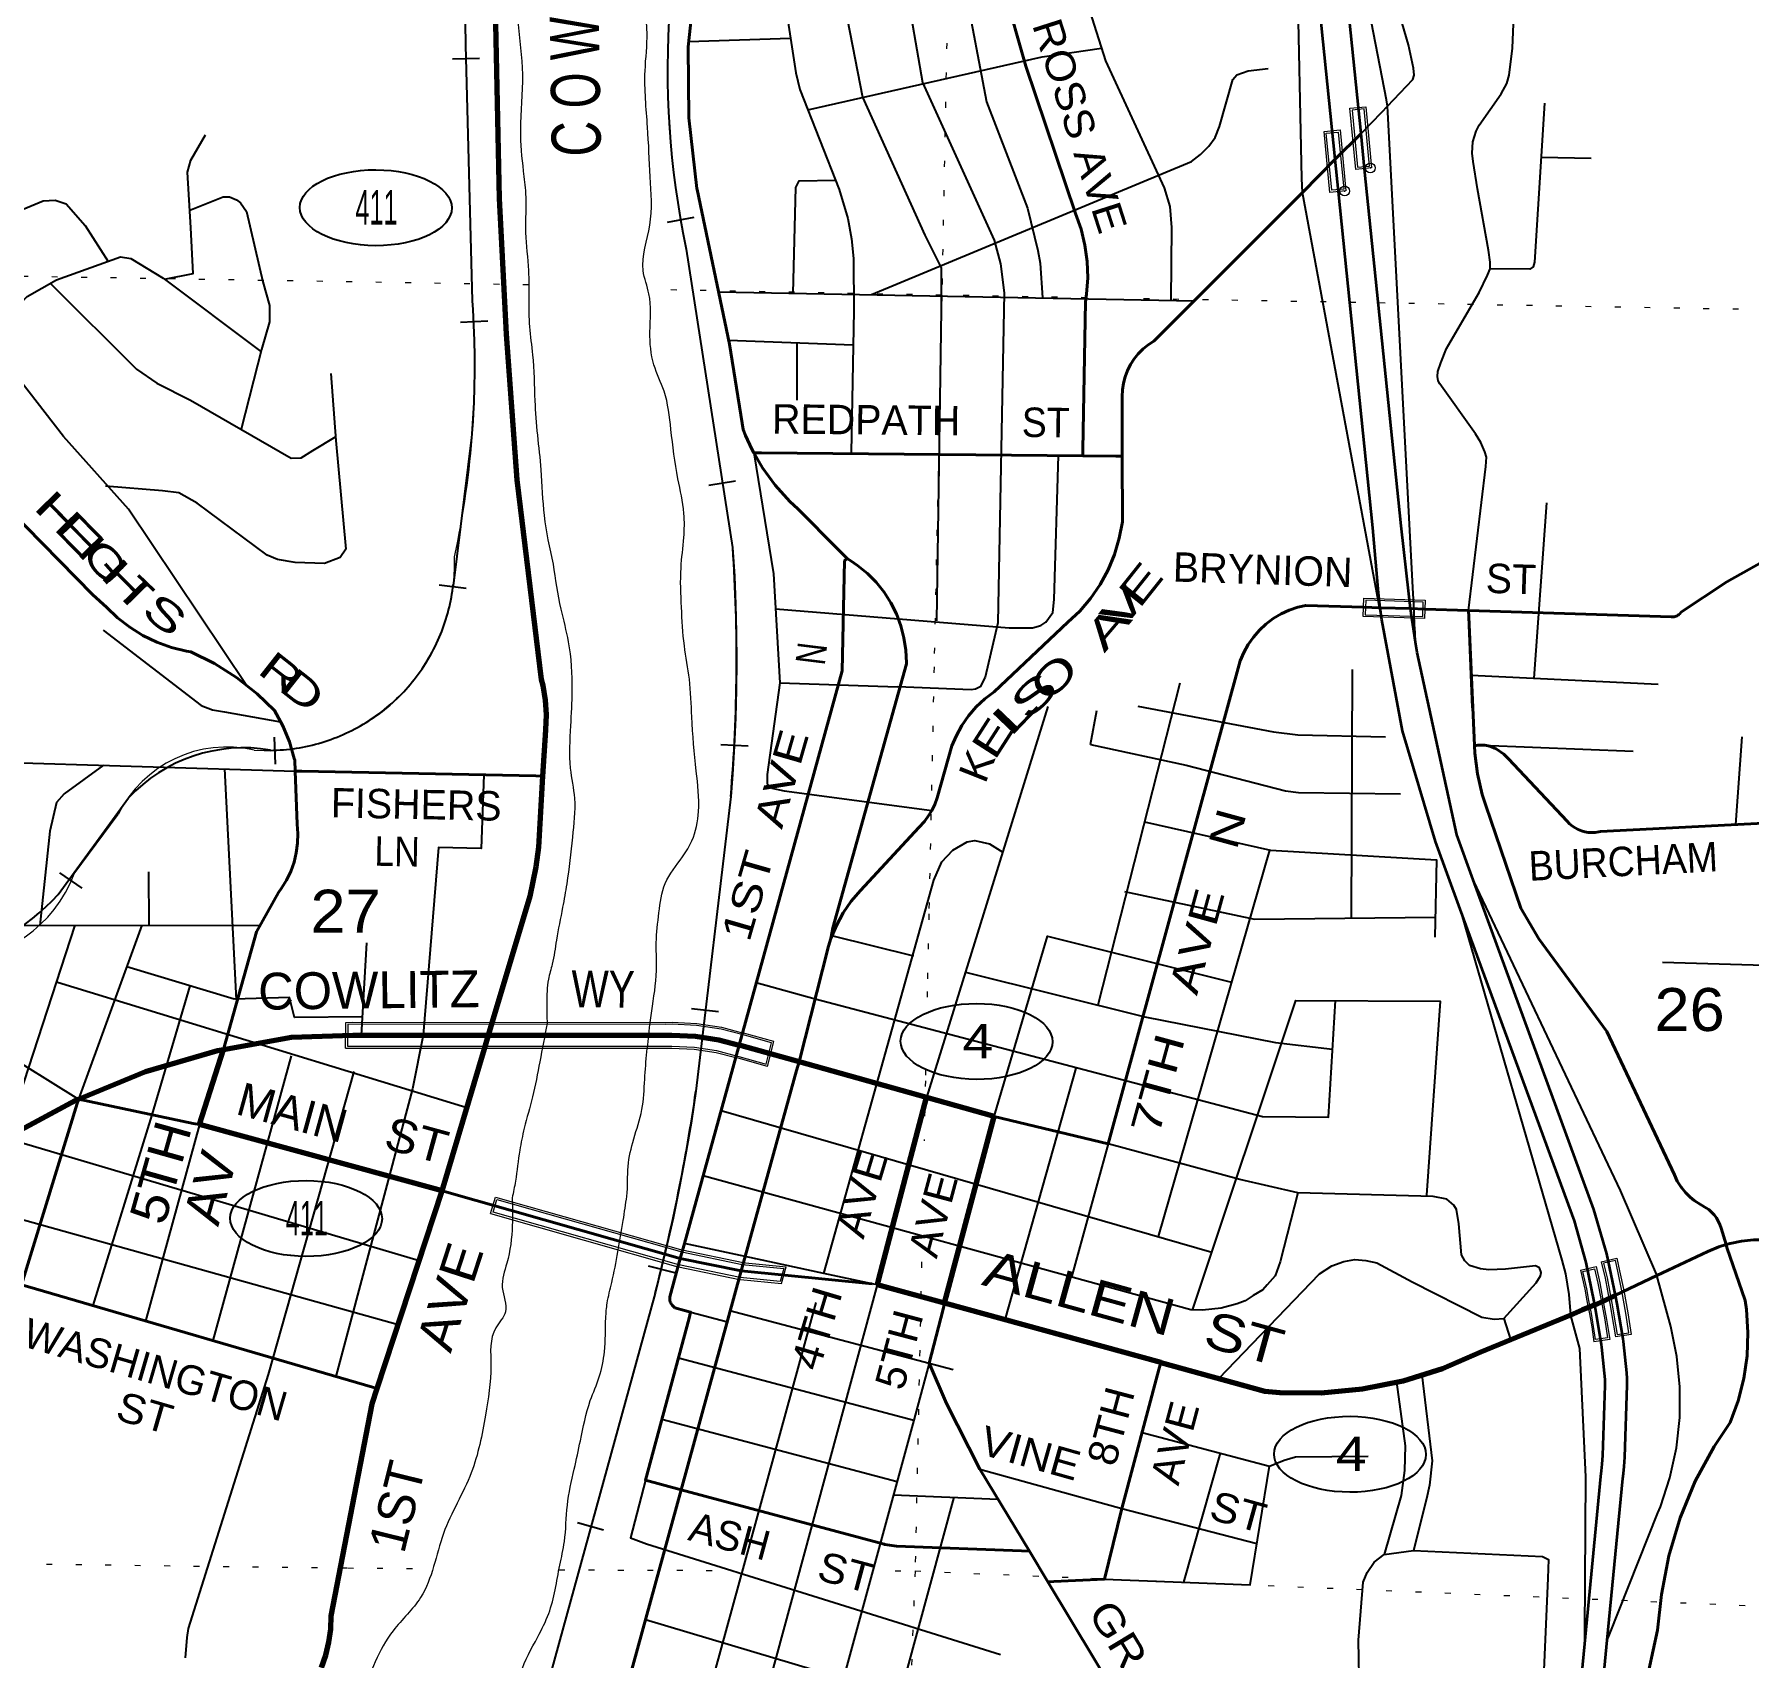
# Model space of a CAD drawing. Header units: feet. Extents: x -509309 to -252658, y -547785 to -360805.
# Drawn here: x -488211 to -481227, y -492684 to -486069 of the extents above; entities that cross this region are included whole.
import ezdxf
from ezdxf.enums import TextEntityAlignment as Align

# ---------------------------------------------------------------- set-up
doc = ezdxf.new("R2010")
doc.units = ezdxf.units.FT
doc.header["$LTSCALE"] = 80
doc.header["$PDMODE"] = 32
doc.header["$PDSIZE"] = 40
doc.linetypes.add('DOTTED', pattern=[1.5, 0.3, -1.2])
for name, color, linetype, lineweight in [('17', 7, 'Continuous', 25), ('18', 7, 'Continuous', 35), ('19', 7, 'Continuous', 25), ('23', 7, 'Continuous', 70), ('26', 7, 'Continuous', 40), ('27', 7, 'Continuous', 13), ('29', 7, 'Continuous', 25), ('34', 7, 'Continuous', 25), ('39', 7, 'Continuous', 13), ('55', 7, 'Continuous', 13), ('59', 7, 'Continuous', 13), ('61', 7, 'Continuous', 13), ('7', 7, 'DOTTED', 13)]:
    doc.layers.add(name, color=color, linetype=linetype, lineweight=lineweight)
doc.layers.add('30', color=7, linetype='Continuous')
doc.layers.add('41', color=7, linetype='Continuous')

msp = doc.modelspace()

# ---------------------------------------------------------------- linework, layer by layer
at = {"layer": '17'}
for centre in [(-486819.39, -486776.05), (-484372.39, -490173.05), (-487103.32, -490894.41), (-482851.39, -491855.05)]:
    msp.add_ellipse(centre, major_axis=(-309.24, 1), ratio=0.500121, dxfattribs=at)
at = {"layer": '18'}
msp.add_line((-482722.03, -488454.47), (-482728.02, -488405.65), dxfattribs=at)
for points in [[(-482728.02, -488405.65), (-482735.37, -488345.66), (-482757.61, -488080.87), (-482897.68, -486709.81), (-482911.08, -486578.63), (-483078.18, -484943.05)], [(-482604.29, -488409.55), (-482612.19, -488349.1), (-482642.93, -488072.02), (-482791.58, -486617.01), (-482806.25, -486473.41), (-482950.97, -485056.81)], [(-482584.33, -488545.95), (-482595.32, -488473.92), (-482599.14, -488448.92), (-482604.29, -488409.55)], [(-482401.9, -489633.85), (-482502.45, -489359.01), (-482502.54, -489358.75), (-482637.25, -488907.13), (-482722.03, -488454.47)], [(-482349.54, -489514.98), (-482416.67, -489331.77), (-482577.91, -488588.02), (-482584.33, -488545.95)], [(-481770.02, -491207.38), (-481805.68, -491039.05), (-481857.71, -490857.33), (-482349.54, -489514.98)], [(-481854.42, -491245.79), (-481856.78, -491232.19), (-481889.87, -491073.05), (-481937.2, -490904.03), (-482401.9, -489633.85)], [(-481895.13, -492628.06), (-481829.32, -491945.13), (-481827.2, -491923.15), (-481824.58, -491895.13), (-481821.28, -491859.89), (-481812.52, -491574.8), (-481811.75, -491549.87), (-481814.33, -491524.8), (-481825.31, -491418.16), (-481826.44, -491407.2), (-481854.42, -491245.79)], [(-481803.14, -492611.89), (-481739.8, -491954.43), (-481737.77, -491933.34), (-481735.06, -491904.43), (-481731.59, -491867.36), (-481722.54, -491572.85), (-481721.74, -491546.83), (-481724.23, -491522.85), (-481737.43, -491396.05), (-481738.59, -491384.94), (-481762.66, -491242.12), (-481770.02, -491207.38)], [(-482158.21, -495357.92), (-482126.8, -495031.95), (-482023.44, -493959.49), (-481895.13, -492628.06)], [(-482067.51, -495355.83), (-482036.31, -495032.01), (-481926.48, -493892.1), (-481803.14, -492611.89)]]:
    msp.add_lwpolyline(points, dxfattribs=at)
at = {"layer": '19'}
for points in [[(-483045.31, -486713.36), (-483048.01, -486657.42), (-483082.48, -484993.05), (-483078.18, -484943.05)], [(-482698.26, -486362.06), (-482703.21, -486337.06), (-482950.02, -485061.72), (-482950.97, -485056.81)], [(-482584.33, -488545.95), (-482586.3, -488508.05), (-482588.08, -488473.92), (-482591.56, -488388.47), (-482594.6, -488349.1), (-482696.96, -486387.06), (-482698.26, -486362.06)], [(-482722.03, -488454.47), (-482742.56, -488345.66), (-483045.31, -486713.36)], [(-481601.61, -491126.2), (-481603, -491121.05), (-481749, -490780.05), (-482347.13, -489520.05), (-482349.54, -489514.98)], [(-481952.19, -491286.31), (-481957.88, -491204.18), (-481972.61, -491120.39), (-481987.49, -491064.81), (-482395.76, -489655.05), (-482401.9, -489633.85)], [(-481803.14, -492611.89), (-481794.05, -492589.05), (-481597, -492094.05), (-481586.91, -492068.97), (-481547.88, -491950.74), (-481521.43, -491829.08), (-481507.83, -491705.33), (-481507.25, -491580.83), (-481519.69, -491456.95), (-481545, -491335.05), (-481601.61, -491126.2)], [(-481895.13, -492628.06), (-481894.85, -492581.05), (-481891, -491947.05), (-481915.55, -491423.55), (-481952, -491289.05), (-481952.19, -491286.31)]]:
    msp.add_lwpolyline(points, dxfattribs=at)
at = {"layer": '23'}
for p, q in [((-487538, -490512.05), (-487440.05, -490205.42)), ((-484576.66, -490401.24), (-485094.83, -490256.54)), ((-484300.54, -490478.35), (-484576.66, -490401.24)), ((-486549.72, -490782.1), (-487538, -490512.05)), ((-486813.83, -491586.72), (-486549.72, -490782.1)), ((-483621.86, -491481.36), (-484503.38, -491239.24))]:
    msp.add_line(p, q, dxfattribs=at)
for points in [[(-486138.46, -489091.89), (-486127, -488903.05), (-486124.32, -488842.83), (-486127.95, -488782.66), (-486137.85, -488723.19), (-486144, -488698.05), (-486244, -487885.05), (-486286.63, -487290.56), (-486315.98, -486738.39), (-486371.27, -484082.21), (-486365.4, -484034.37), (-486364.77, -483998.62)], [(-486360.25, -490147.74), (-486191, -489581.05), (-486165.8, -489461.77), (-486156, -489381.05), (-486138.46, -489091.89)], [(-487440.05, -490205.42), (-487163.3, -490155.01), (-486912.35, -490147.58), (-486360.25, -490147.74)], [(-486549.72, -490782.1), (-486376.84, -490203.29), (-486360.25, -490147.74)], [(-486360.25, -490147.74), (-485637.04, -490147.94), (-485613.13, -490147.5), (-485517.26, -490152), (-485422.38, -490166.49), (-485339.86, -490188.12)], [(-488030.86, -490407.94), (-487757.74, -490295.79), (-487464.21, -490209.82), (-487440.05, -490205.42)], [(-485094.83, -490256.54), (-485329.53, -490190.83), (-485339.86, -490188.12)], [(-488327.32, -490567.77), (-488298.28, -490550.82), (-488040.67, -490411.97), (-488030.86, -490407.94)], [(-484776.52, -491164.22), (-484770.51, -491141.26), (-484583.3, -490426.59), (-484576.66, -490401.24)], [(-484503.38, -491239.24), (-484496.71, -491213.68), (-484300.54, -490478.35)], [(-484503.38, -491239.24), (-484747.48, -491172.2), (-484776.52, -491164.22)], [(-481952.19, -491286.31), (-481905.38, -491266.91), (-481854.42, -491245.79)], [(-481854.42, -491245.79), (-481819.83, -491231.46), (-481770.02, -491207.38)], [(-483621.86, -491481.36), (-483197.55, -491597.9), (-483137.36, -491602.85), (-482968.58, -491604.72), (-482800.54, -491588.94), (-482635.06, -491555.67), (-482473.97, -491505.3), (-482319.03, -491438.36), (-481952.19, -491286.31)], [(-487040.62, -492724), (-487022.66, -492673.12), (-487010.13, -492620.64), (-487003.14, -492567.14), (-487001.79, -492513.2), (-486834.32, -491649.37), (-486813.83, -491586.72)]]:
    msp.add_lwpolyline(points, dxfattribs=at)
at = {"layer": '26'}
for p, q in [((-482795.98, -488403.51), (-482728.02, -488405.65)), ((-482368.57, -488416.96), (-482546.01, -488411.38)), ((-481543.12, -488442.95), (-482368.57, -488416.96)), ((-485562.33, -490996.34), (-485339.86, -490188.12)), ((-488263.13, -491165.06), (-488030.86, -490407.94)), ((-486549.72, -490782.1), (-485579.03, -491057.02)), ((-481770.02, -491207.38), (-481601.61, -491126.2)), ((-484081.99, -492374.77), (-484156.94, -492250.42)), ((-483228.36, -493791.02), (-484081.99, -492374.77))]:
    msp.add_line(p, q, dxfattribs=at)
for points in [[(-485279.59, -487774.11), (-485288.26, -487759.12), (-485313.09, -487703.45), (-485323.44, -487680.24), (-485327.75, -487653.45), (-485379.4, -487332.28), (-485510.91, -486701.25), (-485511.63, -486697), (-485544.67, -486409.85), (-485547.52, -486120.83), (-485515.02, -485816.35)], [(-483939.81, -487786.9), (-483939.36, -487760.72), (-483929.05, -487159.59), (-483924.39, -487128.72), (-483919.49, -487061.72), (-483921.61, -486994.59), (-483930.74, -486928.04), (-483946.78, -486862.81), (-483969.55, -486799.62), (-484172.05, -486198.83), (-484259.98, -485887.75), (-485488.14, -485817.88), (-485515.02, -485816.35)], [(-483045.31, -486713.36), (-482911.08, -486578.63), (-482806.25, -486473.41)], [(-483778.9, -487788.44), (-483779.2, -487554.49), (-483779.43, -487544.71), (-483778.13, -487517.56), (-483774, -487490.7), (-483767.08, -487464.41), (-483757.45, -487438.99), (-483745.22, -487414.71), (-483730.52, -487391.85), (-483713.5, -487370.65), (-483694.37, -487351.34), (-483673.32, -487334.14), (-483650.59, -487319.24), (-483045.31, -486713.36)], [(-484899.44, -488204.99), (-484934.58, -488169.74), (-485100.58, -488003.24), (-485132.92, -487972.61), (-485192.07, -487907.01), (-485244.04, -487835.58), (-485279.59, -487774.11)], [(-483939.81, -487786.9), (-485247.91, -487774.41), (-485279.59, -487774.11)], [(-484965.69, -489753.88), (-484943.38, -489700.45), (-484915.6, -489649.65), (-484882.67, -489602.02), (-484844.94, -489558.11), (-484607.94, -489301.15), (-484584.93, -489276.21), (-484566.15, -489251.15), (-484554.22, -489232.07), (-484542.04, -489207.11), (-484532.53, -489181.01), (-484472.69, -488968.03), (-484455.91, -488928.61), (-484432.74, -488886.34), (-484405.28, -488846.72), (-484373.83, -488810.19), (-484338.74, -488777.15), (-484300.38, -488747.96), (-484000.06, -488465.06), (-483952.35, -488419.65), (-483907.97, -488367.74), (-483869.26, -488311.48), (-483836.64, -488251.48), (-483810.48, -488188.39), (-483791.05, -488122.92), (-483778.57, -488055.78), (-483778.9, -487788.44)], [(-483778.9, -487788.44), (-483804.73, -487788.19), (-483939.81, -487786.9)], [(-487148.17, -489071.7), (-487149.87, -489027.01), (-487151.4, -489020.4), (-487171.26, -488952.56), (-487198.11, -488887.17), (-487231.64, -488824.95), (-487302.87, -488756.2), (-487386.8, -488690.14), (-487477.17, -488633.21), (-487573, -488586.05), (-487590.15, -488583.02), (-487651.51, -488567.91), (-487710.95, -488546.46), (-487767.83, -488518.92), (-487821.51, -488485.58), (-487871.42, -488446.82), (-487917, -488403.05), (-487972.36, -488352.95), (-488312.25, -488005.81)], [(-481504.57, -488425.91), (-481316.74, -488300.48), (-481081.75, -488168.28)], [(-485339.86, -490188.12), (-484920.11, -488663.17), (-484910.14, -488215.23), (-484899.44, -488204.99)], [(-484965.69, -489753.88), (-484958, -489710.32), (-484658.27, -488634.35), (-484658.22, -488630.24), (-484660.51, -488579.11), (-484668.13, -488528.51), (-484681, -488478.98), (-484698.97, -488431.07), (-484721.86, -488385.29), (-484749.4, -488342.16), (-484781.3, -488302.15), (-484817.21, -488265.69), (-484856.74, -488233.18), (-484884.58, -488214.8), (-484899.44, -488204.99)], [(-484300.54, -490478.35), (-483836.34, -490590.71), (-483298.42, -488621.72), (-483283.95, -488587.76), (-483266.01, -488555.5), (-483244.8, -488525.29), (-483220.55, -488497.47), (-483193.52, -488472.33), (-483164.01, -488450.16), (-483132.34, -488431.19), (-483098.87, -488415.64), (-483063.95, -488403.67), (-483031.72, -488396.09), (-482795.98, -488403.51)], [(-482728.02, -488405.65), (-482604.29, -488409.55), (-482546.01, -488411.38)], [(-482351.02, -488811.9), (-482352.72, -488811.9), (-482367.57, -488442.4), (-482368.57, -488416.96)], [(-482351.02, -488811.9), (-482366.95, -488442.4), (-482368.57, -488416.96)], [(-481543.12, -488442.98), (-481538.85, -488443.28), (-481534.56, -488443.14), (-481530.32, -488442.55), (-481526.15, -488441.52), (-481522.12, -488440.06), (-481518.27, -488438.18), (-481514.63, -488435.91), (-481511.24, -488433.28), (-481508.15, -488430.31), (-481505.39, -488427.03), (-481504.58, -488425.9)], [(-481319.47, -491000.77), (-481340, -490934.05), (-481344.87, -490919.45), (-481351.25, -490905.45), (-481359.05, -490892.18), (-481368.2, -490879.81), (-481378.59, -490868.46), (-481390.11, -490858.26), (-481399.01, -490851.9), (-481424.23, -490837.91), (-481449.01, -490821.33), (-481466.23, -490807.38), (-481484.71, -490788.91), (-481501.16, -490768.6), (-481502.17, -490767.05), (-481517.97, -490742.11), (-481529.78, -490717.05), (-481805, -490133.05), (-482082, -489755.05), (-482154.94, -489629.74), (-482298, -489212.05), (-482312.61, -489166.75), (-482332.23, -489083.19), (-482343, -488998.05), (-482351.02, -488811.9)], [(-480614.47, -489255.65), (-480633.38, -489256.61), (-481831.2, -489317.67), (-481838.19, -489319.27), (-481852.2, -489321.33), (-481866.36, -489321.92), (-481880.49, -489321.03), (-481894.46, -489318.66), (-481908.1, -489314.84), (-481921.27, -489309.62), (-481933.83, -489303.05), (-481945.62, -489295.21), (-481956.54, -489286.18), (-481966.44, -489276.05), (-482206, -489022), (-482224.29, -489002.6), (-482256, -488981.09), (-482262.69, -488977.58), (-482275.57, -488972.45), (-482288.92, -488968.71), (-482302.59, -488966.37), (-482316.43, -488965.48), (-482330.28, -488966.04), (-482344, -488968.05)], [(-487440.05, -490205.42), (-487306, -489726.05), (-487216, -489566.05), (-487203.49, -489548.98), (-487182.85, -489515.46), (-487165.83, -489479.97), (-487152.61, -489442.9), (-487143.34, -489404.65), (-487138.11, -489365.64), (-487137, -489326.29), (-487140, -489287.05), (-487148.17, -489071.7)], [(-486138.46, -489091.89), (-486167.61, -489091.31), (-487120.32, -489072.26), (-487148.17, -489071.7)], [(-485094.83, -490256.54), (-484975.79, -489785.01), (-484965.69, -489753.88)], [(-485314.51, -491049.65), (-485106.08, -490290.99), (-485094.83, -490256.54)], [(-488030.86, -490407.94), (-487563, -490506.87), (-487538, -490512.05)], [(-485622.04, -491213.28), (-485579.03, -491057.02), (-485562.33, -490996.34)], [(-480033.33, -491168.99), (-480089.89, -491161.68), (-480656.64, -491134.86), (-480685.91, -491132.9), (-480751.45, -491123.52), (-480815.66, -491107.33), (-480877.82, -491084.53), (-480937.25, -491055.35), (-480974.79, -491033.45), (-481018.72, -491013.38), (-481064.51, -490998.01), (-481111.65, -490987.51), (-481159.63, -490982), (-481207.93, -490981.53), (-481256.01, -490986.12), (-481303.34, -490995.7), (-481319.47, -491000.77)], [(-485579.03, -491057.02), (-485330.63, -491108.34), (-484797.48, -491160.88)], [(-485575.51, -491999.66), (-485330.63, -491108.34), (-485314.51, -491049.65)], [(-481763.59, -493526.07), (-481758.98, -493440.02), (-481756.98, -493272.83), (-481737.52, -493106.77), (-481700.8, -492943.65), (-481686, -492894.05), (-481633.87, -492735.2), (-481598.63, -492571.77), (-481582, -492427.05), (-481552.56, -492268.55), (-481506.71, -492114), (-481444.95, -491965.09), (-481367.97, -491823.45), (-481303, -491726.05), (-481270.53, -491637.76), (-481247.47, -491546.57), (-481234.06, -491453.46), (-481230.46, -491359.46), (-481236.71, -491265.6), (-481242, -491228.05), (-481316, -491012.05), (-481319.47, -491000.77)], [(-481601.61, -491126.2), (-481393.73, -491029.4), (-481349.42, -491010.18), (-481319.47, -491000.77)], [(-486813.83, -491586.72), (-486833.07, -491581.13), (-488238.68, -491172.17), (-488263.13, -491165.06)], [(-485575.51, -491999.66), (-485721.32, -491960.52), (-485543.7, -491300.35), (-485537.05, -491275.64), (-485561.97, -491268.96), (-485601.11, -491258.45)], [(-485601.12, -491258.47), (-485602.16, -491257.74), (-485606.13, -491254.53), (-485609.74, -491250.94), (-485612.96, -491246.98), (-485615.74, -491242.71), (-485618.06, -491238.17), (-485619.9, -491233.41), (-485621.23, -491228.49), (-485622.04, -491223.46), (-485622.31, -491218.37), (-485622.06, -491213.28)], [(-484156.94, -492250.42), (-484359.15, -491915.68), (-484495.13, -491647.9), (-484565.92, -491483.85), (-484508.73, -491263.68), (-484503.38, -491239.24)], [(-484081.99, -492374.77), (-484056.99, -492373.59), (-483851.76, -492363.89), (-483780, -492076.05), (-483629.34, -491509.46), (-483621.86, -491481.36)], [(-484718.86, -493769.92), (-486027, -493751.4), (-486056.66, -493750.98), (-485575.51, -491999.66)], [(-484156.94, -492250.42), (-484188.8, -492249.17), (-484699.02, -492229.19), (-484746.26, -492222.24), (-484749.02, -492221.5), (-485575.51, -491999.66)]]:
    msp.add_lwpolyline(points, dxfattribs=at)
at = {"layer": '29'}
for p, q in [((-485545.09, -486098.04), (-485130.33, -486085.63)), ((-482073.01, -486570.05), (-481868.49, -486574.2)), ((-485424.02, -487118.18), (-483486.69, -487155.18)), ((-485382.73, -487316.28), (-484875.26, -487334.07)), ((-485103.89, -487326.06), (-485105.14, -487559.96)), ((-482051.4, -487979.08), (-482102.18, -488693.2)), ((-482841.94, -488657.56), (-482846.54, -489670.94)), ((-482357.98, -488680.95), (-481596.31, -488717.43)), ((-485173.28, -488711.98), (-484695.03, -488728.7)), ((-483544.82, -488712.67), (-483878.5, -490024.54)), ((-484082.14, -488807.91), (-484576.66, -490401.24)), ((-483908.95, -488963.27), (-483882.29, -488824.47)), ((-482312.86, -488965.85), (-481698.14, -488989.99)), ((-481254.84, -488931.93), (-481280.39, -489289.59)), ((-487435.74, -489062.85), (-487387.74, -490002.83)), ((-483179.16, -489393.66), (-483632.7, -490968.04)), ((-487742.67, -489699.72), (-487743.46, -489481.92)), ((-488044.81, -489699.45), (-488327.32, -490567.77)), ((-487772.07, -489699.7), (-488030.86, -490407.94)), ((-486856.75, -489771.4), (-486879.61, -490147.59)), ((-484963.4, -489740.89), (-484628.75, -489823.75)), ((-481578.2, -489850.52), (-480792.4, -489871.95)), ((-488115.38, -489930.95), (-486448.25, -490442.36)), ((-487577.5, -489946.18), (-487732.06, -490471.85)), ((-485269.54, -489932.65), (-485029.84, -489999.11)), ((-488485.56, -490124.98), (-488030.86, -490407.94)), ((-487164.48, -490231.85), (-487482.64, -491392.14)), ((-483968.18, -490282.49), (-484256.66, -491307)), ((-487732.06, -490471.85), (-487972.59, -491249.59)), ((-485413.23, -490454.67), (-483414.2, -491031.04)), ((-486643.38, -491067.44), (-488327.32, -490567.77)), ((-487538, -490512.05), (-487757.38, -491312.2)), ((-483836.34, -490590.71), (-483986.12, -491133.29)), ((-488484.98, -490835.43), (-486728.18, -491325.79)), ((-485314.51, -491049.65), (-485562.33, -490996.34)), ((-485536.47, -491275.8), (-485386.89, -491315.95)), ((-482224.17, -491301.43), (-482197.02, -491387.79)), ((-485587.09, -491461.62), (-484627.38, -491715.85)), ((-484565.92, -491483.85), (-484627.38, -491715.85)), ((-485654.64, -491712.69), (-484695.8, -491966.69)), ((-483697.61, -491766.2), (-483179.82, -491903.75)), ((-483380.49, -491850.44), (-483530.03, -492376.22)), ((-484359.15, -491915.68), (-483780.03, -492076.04)), ((-484710.37, -492020.11), (-484285.16, -492037.69)), ((-483780.03, -492076.04), (-483230.58, -492218.36)), ((-484683.91, -492839.6), (-485721.3, -492530.33))]:
    msp.add_line(p, q, dxfattribs=at)
for points in [[(-482698.26, -486362.06), (-482595.31, -486253.28), (-482589.63, -486236.24), (-482592.47, -486207.83), (-482612.68, -486112.52), (-482734.44, -485696.55)], [(-485168.36, -485836.07), (-485108.8, -486226.89), (-485092.54, -486294.44), (-484932.57, -486701.5), (-484896.63, -486819.92), (-484882.43, -486902.29), (-484874, -486982.46), (-484872.62, -487196.64), (-484883.69, -487772.94)], [(-484928.74, -485849.7), (-484837, -486325.69), (-484582.49, -486887.21), (-484517.19, -487020.71), (-484516.16, -487192.02), (-484536.03, -488458.86)], [(-484661.68, -485864.9), (-484592.82, -486266.04), (-484300.91, -486907.68), (-484274.82, -487004.55), (-484259.53, -487122.37), (-484286.02, -488467.06), (-484337.28, -488688.94), (-484357.15, -488728.7), (-484377.03, -488737.22), (-484394.06, -488740.07), (-484695.03, -488728.7)], [(-484420.07, -485878.64), (-484332.03, -486344.85), (-484165.28, -486777.3), (-484123.38, -486949.97), (-484112.97, -487001.71), (-484103.15, -487143.41)], [(-483939.78, -485885.42), (-483847.83, -486176.88), (-483608.1, -486694.32), (-483584.86, -486771.63), (-483578.08, -486856.82), (-483581.72, -487153.37)], [(-482368.57, -488416.96), (-482297.64, -487829.84), (-482295.82, -487792.75), (-482301.5, -487770.03), (-482318.53, -487733.1), (-482340.02, -487697.2), (-482485.57, -487493.19), (-482491.73, -487481.73), (-482494.57, -487463.26), (-482493.15, -487443.38), (-482481.79, -487407.88), (-482457.8, -487349.43), (-482324.96, -487120.95), (-482291.55, -487051.4), (-482280.2, -487024.41), (-482280.2, -486997.44), (-482286.84, -486949.3), (-482331.78, -486698.54), (-482349.76, -486586.98), (-482354.02, -486554.32), (-482351.45, -486508.14), (-482336.98, -486463.43), (-482325.63, -486439.28), (-482235.01, -486311.47), (-482212.05, -486270.28), (-482203.53, -486236.19), (-482188.72, -486125.91), (-482182.71, -485961.86)], [(-485059.97, -486377.33), (-484105.71, -486161.59), (-483863.83, -486126.15)], [(-484799.97, -487130.1), (-483496.76, -486587.65), (-483459.93, -486558.6), (-483425.86, -486524.51), (-483400.3, -486490.43), (-483382.98, -486444.99), (-483328.62, -486253.53), (-483312.28, -486234.79), (-483266.17, -486218.3), (-483184.03, -486209.33)], [(-482806.25, -486473.41), (-482721.61, -486387.06), (-482698.26, -486362.06)], [(-482059.43, -486349.73), (-482099.38, -486997.72), (-482105.58, -487017.31), (-482118.36, -487025.83), (-482280.2, -487024.41)], [(-487680.61, -487066.7), (-487563.53, -487044.33), (-487573.25, -486858.07), (-487586.48, -486631.73), (-487573.45, -486581.67), (-487512.58, -486478.55)], [(-485119.49, -487124), (-485108.52, -486693.25), (-485095.38, -486666.54), (-484947.28, -486664.07)], [(-487577.44, -486786.4), (-487441.66, -486731.64), (-487415.2, -486731.87), (-487386.79, -486744.05), (-487370.56, -486756.23), (-487346.36, -486790.9), (-487279.86, -487077.96), (-487252.88, -487174.36), (-487251.85, -487240.44), (-487285.25, -487354.11), (-487368.37, -487678.8)], [(-487344.46, -488723.46), (-487827.37, -488003.72), (-488091.82, -487708.13), (-488564.5, -487099.66), (-488579.8, -487040.39), (-488569.17, -486991.52), (-488527.04, -486947.02), (-488433.71, -486865.84), (-488381.19, -486833.78), (-488174.01, -486748.11), (-488126.03, -486744.96), (-488080.68, -486760.29), (-488003.26, -486848.6), (-487910.05, -486994.73)], [(-488317.41, -487417.74), (-488283.54, -487191.3), (-488267.34, -487166.24), (-488238.94, -487137.82), (-488120, -487069.28), (-487858.79, -486976.53), (-487816.92, -486983.56), (-487685.79, -487062.8), (-487287.68, -487362.37)], [(-488142.85, -487086.33), (-487794.37, -487433.7), (-487711.42, -487491), (-487573.86, -487560.6), (-487164.63, -487795.98), (-487123.03, -487795.46), (-487076.22, -487765.08), (-486983.05, -487709.54)], [(-487002.36, -487451.78), (-486981.7, -487724.25), (-486941.11, -488167.1), (-486964.77, -488201.41), (-487027.86, -488226.05), (-487147.38, -488221.71), (-487220.42, -488209.53), (-487261.5, -488191.05), (-487546.99, -487979.26), (-487622.15, -487937.54), (-487688.42, -487929.43), (-487920.25, -487910.47)], [(-485279.59, -487774.11), (-485199.84, -488267.3), (-485173.28, -488711.98), (-485225.87, -489085.6), (-485225.98, -489123.53), (-485206.11, -489140.57), (-485156.68, -489152.53), (-484554.21, -489232.06)], [(-485191.31, -488410.08), (-484240.26, -488487.66), (-484144.2, -488487.26), (-484110.13, -488478.74), (-484090.25, -488464.54), (-484061.86, -488424.78), (-484056.79, -488371.9), (-484038.26, -487785.96)], [(-490354.94, -489080.94), (-490035.83, -489193.08), (-490001.75, -489201.6), (-489947.81, -489207.28), (-489917.99, -489203.02), (-489893.86, -489190.24), (-489781.46, -489107.74), (-489413.17, -488766.16), (-489383.26, -488745.4), (-489335.92, -488718.69), (-489083.09, -488604.22), (-488961.13, -488562.47), (-488878.23, -488538.78), (-488831.39, -488530.24), (-488403.77, -488512.78), (-488396.15, -489033.28), (-487148.17, -489071.7)], [(-487929.44, -488496.8), (-487531.09, -488804.09), (-487484.18, -488822.53), (-487435.37, -488829.33), (-487207.32, -488870.08)], [(-483716.02, -488806.57), (-483163.15, -488911.67), (-483063.84, -488923.26), (-482707.26, -488931.48)], [(-483908.95, -488963.27), (-483518.91, -489047.25), (-483114.08, -489152.48), (-483061, -489159.02), (-482646.1, -489164.43)], [(-487929.18, -489047.66), (-488088.8, -489163.53), (-488120.1, -489198.91), (-488147.55, -489316.66), (-488188.27, -489700.43)], [(-486379.17, -489087.08), (-486389.91, -489387.04), (-486563.9, -489382.83), (-486626.72, -490147.66)], [(-483688.71, -489278.38), (-483175.06, -489393.89), (-482499.34, -489432.5), (-482505.22, -489748.67)], [(-484994.05, -491118.59), (-484546.96, -489516.55), (-484513.32, -489441.66), (-484469.43, -489393.44), (-484411.1, -489359.29), (-484378.93, -489354.56), (-484320.24, -489367.81), (-484265.48, -489402.04)], [(-483769.3, -489562.47), (-483240.53, -489675.27), (-482503.7, -489667.18)], [(-489797.99, -489966.19), (-489407.41, -489764.99), (-489358.64, -489746.94), (-489316.05, -489735.58), (-488962.47, -489698.6), (-487291.43, -489700.14)], [(-484300.54, -490478.35), (-484083.62, -489744.61), (-483334.09, -489931.47)], [(-486875.09, -490073.19), (-487150.57, -490075.9), (-487171.57, -489993.57), (-487395.72, -490000.73), (-487833.99, -489869.22)], [(-484418.02, -489890.12), (-483687.07, -490072.24), (-483154.65, -490176.75), (-482922.14, -490204.35)], [(-485029.84, -489999.11), (-483208.36, -490478.3), (-482938.33, -490481.73), (-482910.6, -490006.62)], [(-483492.94, -491267.35), (-483072.53, -490005.66), (-482484.4, -490009.13), (-482540.1, -490799.03)], [(-486626.72, -490147.66), (-486669.99, -490366.23), (-486981.91, -491537.82)], [(-486909.19, -490295.14), (-487258.42, -491529.65), (-487583.48, -492565.3), (-487589.66, -492602.26), (-487595.65, -492685.05)], [(-482224.17, -491301.43), (-482092.36, -491156.99), (-482074.85, -491128.19), (-482072.82, -491113.98), (-482078.9, -491095.72), (-482095.5, -491086.9), (-482217.71, -491101.36), (-482285.86, -491103.83), (-482320.35, -491099.78), (-482364.99, -491085.57), (-482383.34, -491067.23), (-482397.45, -491042.94), (-482407.5, -490916.81), (-482417.74, -490858.23), (-482428.58, -490840.48), (-482456.29, -490815.61), (-482512.17, -490805.39), (-483064.14, -490790.37), (-483299.54, -490735.33), (-483836.34, -490590.71)], [(-483064.14, -490790.37), (-483135.99, -491071.36), (-483156.28, -491128.19), (-483188.74, -491164.73), (-483207.01, -491185.03), (-483245.32, -491208.39), (-483278.02, -491229.68), (-483310.48, -491241.86), (-483375.41, -491260.13), (-483452.51, -491268.25), (-483500.11, -491267.19), (-485486.26, -490719.99)], [(-484776.52, -491164.22), (-484797.48, -491160.88), (-484994.05, -491118.59), (-485314.51, -491049.65)], [(-483385.02, -491546.41), (-482976.16, -491119.74), (-482924.98, -491087.6), (-482876.28, -491069.33), (-482831.65, -491061.21), (-482787.44, -491066.09), (-482742.37, -491075.42), (-482598.45, -491152.56), (-482313.66, -491296.09), (-482263.54, -491304.78), (-482224.17, -491301.43)], [(-485974.73, -496334.03), (-485946.42, -495477.34), (-484776.52, -491164.22)], [(-485026.63, -491237.34), (-486165.4, -495388.49), (-486182.62, -495814.6), (-486412.88, -495860.73)], [(-485377.04, -491268.98), (-484565.92, -491483.85), (-484467.24, -491509.99)], [(-482559.3, -491531.98), (-482517.16, -491881.23), (-482527.3, -491980.69), (-482539.26, -492035.99), (-482592.23, -492246.6)], [(-482661.93, -491561.07), (-482626.65, -491820.71), (-482628.75, -491921.83), (-482643.13, -492022.66), (-482712.1, -492263.97)], [(-484627.38, -491715.85), (-485681.61, -495580.78), (-485763.82, -495922), (-485797.99, -495983.43), (-485969.64, -496180.06)], [(-483851.76, -492363.89), (-483257.73, -492386.65), (-483179.82, -491903.75), (-483119.76, -491879.2), (-483073.32, -491865.07), (-482777.21, -491862.83)], [(-485721.32, -491960.52), (-485781.75, -492195.85), (-485716.83, -492220.21), (-484275.54, -492670.42)], [(-486324.96, -496340.22), (-485632.76, -496327.98), (-484463.77, -492030.31)], [(-482813.13, -492835.12), (-482816.41, -492612.91), (-482797.15, -492376.5), (-482781.02, -492337.15), (-482752.52, -492295.31), (-482712.1, -492263.97), (-482592.23, -492246.6), (-482066.73, -492270.95), (-482042.16, -492284.5), (-482045.09, -492360.52), (-482089.73, -493390.74)]]:
    msp.add_lwpolyline(points, dxfattribs=at)
at = {"layer": '34'}
for p, q in [((-486397.05, -486168.2), (-486507.63, -486171.07)), ((-485631.75, -486834.45), (-485522.88, -486814.92)), ((-486363.78, -487238.39), (-486474.24, -487244.14)), ((-486503, -488317.05), (-486428, -487712.05)), ((-485463.46, -487905.77), (-485354.16, -487888.78)), ((-486451.05, -488327.15), (-486560.87, -488313.89)), ((-487227.83, -489043.65), (-487231.65, -488933.11)), ((-485413.74, -488963.54), (-485303.22, -488967.97)), ((-488113, -489574.05), (-487827, -489181.05)), ((-488015.11, -489548.75), (-488106.03, -489485.75)), ((-485533.57, -490038.3), (-485423.72, -490051.29)), ((-485710.64, -491087.96), (-485603.24, -491114.41)), ((-485998.07, -492133.52), (-485891.41, -492162.81))]:
    msp.add_line(p, q, dxfattribs=at)
at = {"layer": '34', "lineweight": 13}
for p, q in [((-485556, -486945.05), (-485367, -488161.05)), ((-485375, -489175.05), (-485517, -490376.05)), ((-488048, -489490.05), (-487869, -489248.05)), ((-485683, -491198.05), (-486467, -494053.05))]:
    msp.add_line(p, q, dxfattribs=at)
at = {"layer": '34'}
for points in [[(-486427.87, -487714.06), (-486426.47, -487697.25), (-486422.35, -487634.19), (-486419.22, -487570.54), (-486417.3, -487507.36), (-486416.11, -487444.03), (-486416.32, -487380.4), (-486417.75, -487317.23), (-486420.25, -487253.84), (-486423.54, -487190.63), (-486426.09, -487155.11), (-486453.09, -486113.08), (-486498.09, -483070.1)], [(-485625.58, -486014.81), (-485628.42, -486076.64), (-485630.15, -486138.26), (-485631.21, -486200.32), (-485630.85, -486262.2), (-485629.37, -486323.86), (-485626.88, -486386.01), (-485623.24, -486447.59), (-485618.91, -486509.27), (-485613.16, -486571.11), (-485606.27, -486632.39), (-485598.32, -486693.81), (-485589.64, -486754.96), (-485579.54, -486816.29), (-485568.64, -486877), (-485556.35, -486937.9), (-485554.91, -486944.86), (-485365.9, -488160.94), (-485358.6, -488276.72), (-485353.99, -488391.98), (-485351.36, -488507.38), (-485350, -488623.52), (-485351.35, -488739.19), (-485354.72, -488854.33), (-485359.36, -488970.23), (-485366.7, -489085.65), (-485373.9, -489175.16), (-485515.9, -490376.2), (-485535.47, -490506.34), (-485557.89, -490635.31), (-485582.56, -490763.94), (-485608.81, -490893.11), (-485637.93, -491021.1), (-485669.19, -491148.02), (-485681.93, -491198.34), (-486465.92, -494053.3)], [(-487248.99, -488987), (-487248.69, -488987), (-487235.5, -488986.68), (-487222.22, -488986.22), (-487209, -488985.46), (-487195.83, -488984.45), (-487182.58, -488983.23), (-487169.44, -488981.77), (-487156.31, -488980.16), (-487143.15, -488978.25), (-487130.13, -488976.09), (-487117.09, -488973.71), (-487104.11, -488971.18), (-487091.12, -488968.34), (-487078.26, -488965.34), (-487065.38, -488962.03), (-487052.63, -488958.57), (-487039.87, -488954.87), (-487027.25, -488950.94), (-487014.69, -488946.77), (-487002.19, -488942.45), (-486989.75, -488937.83), (-486977.35, -488933.03), (-486965.11, -488928.01), (-486952.93, -488922.83), (-486940.88, -488917.33), (-486928.88, -488911.67), (-486917.03, -488905.86), (-486905.24, -488899.81), (-486893.59, -488893.52), (-486881.98, -488887), (-486870.54, -488880.39), (-486859.22, -488873.47), (-486848.03, -488866.39), (-486836.9, -488859.14), (-486826, -488851.73), (-486815.16, -488844.01), (-486804.45, -488836.21), (-486793.96, -488828.16), (-486783.53, -488820.04), (-486773.24, -488811.59), (-486763.16, -488803.05), (-486753.23, -488794.35), (-486743.36, -488785.42), (-486733.78, -488776.31), (-486724.26, -488767.12), (-486714.96, -488757.7), (-486705.72, -488748.1), (-486696.78, -488738.42), (-486687.97, -488728.49), (-486679.31, -488718.48), (-486670.79, -488708.31), (-486662.56, -488697.96), (-486654.4, -488687.45), (-486646.45, -488676.85), (-486638.72, -488666.09), (-486631.22, -488655.23), (-486623.85, -488644.2), (-486616.63, -488633.1), (-486609.71, -488621.82), (-486602.93, -488610.44), (-486596.35, -488598.91), (-486589.93, -488587.28), (-486583.81, -488575.56), (-486577.83, -488563.75), (-486572.08, -488551.85), (-486566.54, -488539.77), (-486561.23, -488527.69), (-486556.05, -488515.44), (-486551.18, -488503.17), (-486546.45, -488490.73), (-486542.02, -488478.27), (-486537.74, -488465.72), (-486533.68, -488453.16), (-486529.84, -488440.44), (-486526.31, -488427.68), (-486522.92, -488414.91), (-486519.76, -488401.98), (-486516.82, -488389.11), (-486514.1, -488376.14), (-486511.68, -488363.08), (-486509.42, -488350.08), (-486507.38, -488336.99), (-486505.64, -488323.8), (-486504.06, -488310.66)]]:
    msp.add_lwpolyline(points, dxfattribs=at)
at = {"layer": '34', "lineweight": 13}
msp.add_lwpolyline([(-486425, -487155.05), (-486452, -486113.05), (-486497, -483070.05)], dxfattribs=at)
for centre, radius, start, end in [((-482085.09, -486214.02), 3547.06, 172.77709, 191.89356), ((-490049.23, -487422.78), 3634.11, 347.66624, 4.22493), ((-487258.62, -488227.97), 760.17, 265.74627, 2.18087), ((-491976.93, -488615.93), 6625.57, 355.15917, 3.93677), ((-487426.13, -489467.77), 494.38, 77.00919, 153.61195), ((-488558.47, -489299), 545.05, 269.94406, 339.48123), ((-492958.27, -489301.07), 7518.51, 345.38591, 351.77984)]:
    msp.add_arc(centre, radius, start, end, dxfattribs=at)
at = {"layer": '34'}
for centre, radius, start, end in [((-487358.46, -489615.73), 639.13, 80.13899, 137.14674), ((-488781.55, -488959.46), 908.12, 281.27451, 317.4078)]:
    msp.add_arc(centre, radius, start, end, dxfattribs=at)
at = {"layer": '39'}
for points in [[(-485702.04, -486650.15), (-485712.66, -486447.36), (-485722.58, -486218.52), (-485714.39, -486062.34), (-485731.75, -485961.63), (-485765.41, -485870.52), (-485745.23, -485790.84), (-485690.95, -485635.86), (-485701.82, -485517.28), (-485704.22, -485457.06), (-485736.52, -485165.48), (-485732.93, -485031.24), (-485723.17, -484891.13), (-485707.58, -484683.01), (-485698.96, -484510.8), (-485719.2, -484367.91), (-485723.97, -484171.29), (-485714.66, -483973.02), (-485709.68, -483786.68), (-485685.62, -483636.93), (-485675.7, -483490.81), (-485666.06, -483280.53), (-485652.02, -483130.52), (-485637.43, -483034.65), (-485616.52, -482852.73), (-485588.19, -482693.07), (-485566.24, -482547.27), (-485550.95, -482425.36), (-485550.96, -482200.79), (-485515.42, -482071.38), (-485519.72, -482019.19)], [(-485899.32, -482085.97), (-485916.85, -482161.16), (-485952.82, -482306.6), (-485994.3, -482508.03), (-486028.97, -482679.56), (-486068.84, -482820.88), (-486097.57, -482920.39), (-486108.66, -482960.2), (-486137.04, -483121.87), (-486183.04, -483267.04), (-486225.48, -483504.54), (-486245.8, -483664.42), (-486255.88, -483816.54), (-486257.9, -483966.87), (-486256.65, -484145.36), (-486262.84, -484301.59), (-486263.79, -484562.23), (-486258.76, -484748.83), (-486250.68, -484971.61), (-486248.35, -485184.21), (-486238.53, -485417.06), (-486232.4, -485637.78), (-486245.56, -485829.92), (-486240.53, -486016.53), (-486222.27, -486233.55), (-486230.33, -486459.92), (-486218.75, -486626.64), (-486209.13, -486717.12), (-486209.41, -486877.52), (-486197.51, -487032.22), (-486193.6, -487260.91), (-486180.62, -487375.53), (-486171.58, -487562.24), (-486161.31, -487702.87), (-486147.02, -487843.6), (-486133.97, -488030.41), (-486097.14, -488227.87)], [(-485702.74, -490104.81), (-485692.14, -490028.99), (-485675.67, -489862.99), (-485677.22, -489770.72), (-485665.93, -489648.7), (-485640.68, -489529.06), (-485569.6, -489420.63), (-485531.76, -489355.45), (-485504.5, -489235.86), (-485514.14, -489071.19), (-485532.29, -488850.15), (-485542.24, -488697.51), (-485562.64, -488560.63), (-485574.49, -488403.92), (-485576.22, -488243.47), (-485564.88, -488119.45), (-485564.26, -488021.22), (-485588.56, -487880.23), (-485617.26, -487678.97), (-485645.2, -487523.85), (-485686.44, -487416.5), (-485702.89, -487281.73), (-485706.78, -487127.24), (-485730.31, -487032.38), (-485703.28, -486846.62), (-485702.04, -486650.15)], [(-486097.14, -488227.87), (-486065.95, -488411.15), (-486035.43, -488544.28), (-486020.69, -488743.17), (-486026.56, -488887.38), (-486027.16, -489059.81), (-486010.39, -489182.55), (-486018.63, -489340.74), (-486041.75, -489530.62), (-486058.35, -489626.43), (-486083.98, -489760.1), (-486100.64, -489857.92), (-486116.32, -489919.67), (-486122.96, -490017.74), (-486121.8, -490100.05)], [(-486121.8, -490100.05), (-486151.38, -490255.61), (-486181.28, -490399.19), (-486214.77, -490526.65), (-486233.21, -490616.39), (-486250.61, -490742.26), (-486263.83, -490810.28)], [(-485811.44, -490903.13), (-485804.39, -490852.15), (-485797.09, -490804.22), (-485791.82, -490682.05), (-485768.78, -490570.37), (-485735.51, -490450.93), (-485724.17, -490326.91), (-485702.64, -490103.82)], [(-486263.83, -490810.28), (-486263.45, -490922.38), (-486285.61, -491076.2), (-486304.32, -491175.96), (-486290.92, -491274.56), (-486330.76, -491339.69), (-486350.91, -491493.56), (-486372.36, -491695.51), (-486430.78, -491930.59), (-486543.68, -492178.28), (-486636.86, -492438.51), (-486748.76, -492573.95), (-486878.12, -492837.25), (-487036.2, -493200.05), (-487142.05, -493484.02), (-487226.36, -493712.4), (-487333.86, -493908.1), (-487406.65, -494080.65), (-487402.26, -494291.3), (-487561.92, -494638.02), (-487634.96, -494894.77), (-487721.86, -495145.15), (-487833.4, -495416.93), (-487970.91, -495760.22), (-488033.23, -495991.19), (-488065.41, -496144.74), (-488160.35, -496320.72), (-488221.1, -496567.76), (-488270.67, -496696.8), (-488309.75, -496958.45), (-488253.06, -497088.25), (-488232.37, -497289.3), (-488234.53, -497519.83), (-488265.56, -497705.49), (-488257.02, -497836.05), (-488220.27, -497961.32), (-488182.21, -498112.7), (-488168.99, -498161.05)], [(-487513.4, -498350.91), (-487526.29, -498254.13), (-487546.37, -498105.23), (-487550.09, -497944.72), (-487555.48, -497846.33), (-487560.93, -497749.95), (-487550.41, -497581.79), (-487513.58, -497404.3), (-487472.91, -497232.93), (-487436.94, -497087.49), (-487422.79, -496933.47), (-487431.87, -496822.95), (-487438.35, -496690.45), (-487446.94, -496561.9), (-487456.82, -496481.44), (-487452.12, -496455.49), (-487446.77, -496405.5), (-487430.28, -496313.7), (-487388.67, -496182.45), (-487337.36, -496063.48), (-487318.12, -495943.68), (-487293.08, -495832.05), (-487229.64, -495709.39), (-487167.89, -495574.65), (-487105.76, -495425.89), (-487070.25, -495372.68), (-487046.33, -495303.13), (-487021.45, -495197.51), (-487005.22, -495115.72), (-486980.13, -495002.09), (-486940.47, -494868.78), (-486912.01, -494779.29), (-486868.77, -494662.12), (-486818.83, -494519.06), (-486791.67, -494403.47), (-486793.61, -494251.04), (-486785.19, -494161.03), (-486749.2, -494089.78), (-486706.23, -493982.63), (-486660.34, -493841.46), (-486627.61, -493742.06), (-486621.13, -493650), (-486610.65, -493558.04), (-486540.51, -493409.49), (-486494.02, -493320.47), (-486412.65, -493202.29), (-486345.69, -493097.77), (-486324.69, -493062.22), (-486251.36, -492869.64), (-486228, -492745.94), (-486159.92, -492599.34), (-486115.26, -492504.26), (-486069.88, -492306.94), (-486051.28, -492211.18), (-486039.3, -492063.11), (-486011.29, -491915.47), (-485986.14, -491799.83), (-485945.68, -491636.47), (-485908.99, -491539.18), (-485888.22, -491437.46), (-485882.52, -491299.26), (-485876.91, -491239.25), (-485858.62, -491155.51), (-485833.21, -491029.85), (-485811.44, -490903.13)], [(-476512.15, -492759.41), (-476550.96, -492743.8), (-476603.17, -492746.45), (-476649.34, -492823.44), (-476631.55, -492908.12), (-476616.68, -493026.81), (-476631.81, -493142.71), (-476638.28, -493234.78), (-476650.34, -493310.66), (-476672.09, -493374.25), (-476732.34, -493452.88), (-476824.01, -493506.63), (-476907.03, -493536.55), (-476961.08, -493533.13), (-477064.41, -493498.35), (-477135.37, -493452.39), (-477178.01, -493397.14), (-477234.24, -493325.5), (-477259.99, -493238.6), (-477280, -493161.89), (-477287.82, -493079.48), (-477306.03, -493010.83), (-477330.21, -492940.02), (-477335.92, -492853.65), (-477375.32, -492752.37), (-477411.62, -492685.25), (-477449.87, -492616.08), (-477496.2, -492548.71), (-477544.9, -492495.3), (-477615.48, -492435.31), (-477759.61, -492351.35), (-477820.6, -492307.65), (-477901.74, -492267.44), (-478000.8, -492222.74), (-478046.2, -492195.49), (-478129.87, -492175.26), (-478206.07, -492175.28), (-478303.11, -492204.83), (-478401.11, -492270.45), (-478495.16, -492338.17), (-478551.78, -492430.93), (-478597.79, -492501.91), (-478654.04, -492580.65), (-478731.66, -492708.96), (-478786.71, -492817.8), (-478888.54, -492951.49), (-479005.7, -493058.71), (-479133.15, -493175.69), (-479241.71, -493261.08), (-479320.26, -493349.26), (-479397.08, -493447.51), (-479483.38, -493525.46), (-479594.86, -493644.86), (-479716.03, -493751.98), (-479795.51, -493800.04), (-479889.56, -493867.76), (-479975.17, -493919.66), (-480042.47, -493962.02), (-480080.76, -493969.04), (-480144.66, -493959.35), (-480187.14, -493898.09), (-480239.51, -493906.75), (-480336.57, -493862.11), (-480394.96, -493796.42), (-480457, -493716.61), (-480538.15, -493602.2), (-480595.91, -493512.47), (-480639.26, -493409.08), (-480697.55, -493339.39), (-480739.92, -493274.12), (-480797.68, -493184.39), (-480822.49, -493137.62), (-480885.92, -493109.9), (-480947.55, -493090.25), (-481011.94, -493098.59), (-481117.64, -493151.98), (-481193.23, -493204.14), (-481292.19, -493305.83), (-481373.9, -493361.84), (-481476.18, -493437.37), (-481569.13, -493539.21), (-481722.74, -493659.52), (-481736.02, -493668.55)]]:
    msp.add_spline(points, degree=3, dxfattribs=at)
at = {"layer": '55'}
for p, q in [((-482794.59, -488366.89), (-482544.73, -488375.26)), ((-482544.73, -488375.26), (-482547.24, -488450.22)), ((-481828.85, -491071.06), (-481764.21, -491055.88)), ((-481770.31, -491065.52), (-481819.1, -491076.98)), ((-481912.06, -491104.59), (-481848.64, -491090.54)), ((-481902.54, -491110.68), (-481854.71, -491100.08)), ((-481793.35, -491387.62), (-481857.97, -491396.96)), ((-481706, -491367.31), (-481770.11, -491376.53))]:
    msp.add_line(p, q, dxfattribs=at)
for points in [[(-482827.95, -486619.81), (-482851.73, -486370.95), (-482787.03, -486364.76), (-482763.25, -486613.63)], [(-482794.23, -486373.48), (-482843, -486378.15), (-482820.74, -486611.08), (-482771.97, -486606.42)], [(-482933.02, -486713.8), (-482956.67, -486464.92), (-482891.96, -486458.77), (-482868.31, -486707.65)], [(-482947.94, -486472.12), (-482899.16, -486467.49), (-482877.03, -486700.44), (-482925.81, -486705.07)], [(-482552.99, -488382.98), (-482786.86, -488375.15), (-482788.83, -488434.11), (-482554.96, -488441.95)]]:
    msp.add_lwpolyline(points, close=True, dxfattribs=at)
for points in [[(-482547.24, -488450.22), (-482797.1, -488441.84), (-482794.59, -488366.89)], [(-481715.14, -491360.54), (-481727.4, -491280.72), (-481743.81, -491189.16), (-481760.91, -491108.82), (-481770.31, -491065.52)], [(-481764.21, -491055.88), (-481753.09, -491107.14), (-481735.96, -491187.62), (-481719.51, -491279.41), (-481706, -491367.31)], [(-481912.06, -491104.59), (-481894.94, -491182.97), (-481886.72, -491229.53), (-481875.76, -491283.4), (-481866.85, -491335.28), (-481857.97, -491396.96)], [(-481851.19, -491387.9), (-481858.95, -491334.03), (-481867.9, -491281.93), (-481878.86, -491228.04), (-481887.09, -491181.42), (-481902.54, -491110.68)], [(-481854.71, -491100.08), (-481841.8, -491157.97), (-481828.8, -491227.02), (-481813.75, -491306.69), (-481802.47, -491380.85), (-481851.19, -491387.9)], [(-481848.64, -491090.54), (-481833.96, -491156.36), (-481820.94, -491225.54), (-481805.86, -491305.35), (-481793.35, -491387.62)], [(-481828.85, -491071.06), (-481812.03, -491137.74), (-481792.84, -491240.17), (-481777.76, -491328.63), (-481770.11, -491376.53)], [(-481819.1, -491076.98), (-481804.21, -491136.02), (-481784.96, -491238.76), (-481769.87, -491327.33), (-481763.45, -491367.49), (-481715.14, -491360.54)]]:
    msp.add_lwpolyline(points, dxfattribs=at)
for p in [(-482768.22, -486614.1), (-482873.29, -486708.12)]:
    msp.add_point(p, dxfattribs=at)
at = {"layer": '59'}
for p, q in [((-486942.44, -490200.99), (-486941.52, -490095.92)), ((-485223.65, -490274.99), (-485197.94, -490173.15))]:
    msp.add_line(p, q, dxfattribs=at)
for points in [[(-486941.52, -490095.92), (-486913.12, -490095.08), (-485637.52, -490095.44), (-485612.38, -490094.98), (-485512.05, -490099.69), (-485411.73, -490115.01), (-485326.55, -490137.34)], [(-485328.58, -490145.08), (-485413.35, -490122.85), (-485512.84, -490107.66), (-485612.49, -490102.98), (-485637.45, -490103.44), (-486933.58, -490103.07), (-486934.36, -490192.07)], [(-485207.61, -490178.75), (-485317.88, -490147.88), (-485328.57, -490145.08), (-485328.58, -490145.08)], [(-485197.94, -490173.15), (-485315.79, -490140.16), (-485326.54, -490137.34)], [(-486942.44, -490200.99), (-486911.58, -490200.08), (-485636.56, -490200.44), (-485613.88, -490200.02), (-485522.47, -490204.31), (-485433.03, -490217.97), (-485353.17, -490238.9)], [(-486934.36, -490192.07), (-485636.63, -490192.44), (-485613.77, -490192.02), (-485521.68, -490196.34), (-485431.41, -490210.13), (-485351.14, -490231.16)], [(-485351.15, -490231.16), (-485341.18, -490233.78), (-485229.4, -490265.07), (-485207.61, -490178.75)], [(-485223.65, -490274.99), (-485343.27, -490241.5), (-485353.18, -490238.9)]]:
    msp.add_lwpolyline(points, dxfattribs=at)
at = {"layer": '61'}
for p, q in [((-486351.68, -490874.57), (-486331.99, -490807.39)), ((-486331.99, -490807.39), (-485569.49, -491023.35)), ((-486351.68, -490874.57), (-485588.57, -491090.7)), ((-485571.95, -491022.75), (-485323.55, -491074.06)), ((-485586.11, -491091.3), (-485337.72, -491142.62)), ((-485327.2, -491073.51), (-485147.61, -491091.21)), ((-485166.42, -491159.69), (-485147.61, -491091.21)), ((-485334.07, -491143.17), (-485166.42, -491159.69))]:
    msp.add_line(p, q, dxfattribs=at)
msp.add_lwpolyline([(-486326.54, -490817.25), (-485572.61, -491030.78), (-485326.57, -491081.61), (-485157.83, -491098.24), (-485172.34, -491151.07), (-485334.7, -491135.07), (-485585.45, -491083.27), (-486341.73, -490869.07)], close=True, dxfattribs=at)
at = {"layer": '7'}
for p, q in [((-486196, -487090.18), (-488812.11, -487046.77)), ((-484566.67, -489653.35), (-484573.12, -489968.49)), ((-484573.28, -489969), (-484575.08, -490055.03)), ((-484579.94, -490287.01), (-484581.01, -490338.13)), ((-484580.91, -490333.16), (-484586.05, -490578.26)), ((-486073.28, -492326.11), (-485387.63, -492328.26))]:
    msp.add_line(p, q, dxfattribs=at)
for points in [[(-484494.14, -486105.12), (-484513.83, -487132.3), (-484522.02, -487522.99)], [(-483922.87, -487142.79), (-484513.83, -487132.3), (-485709.81, -487109.18)], [(-478564.89, -487242.51), (-479228.69, -487226.1), (-483694.94, -487146.83)], [(-484528.85, -487848.84), (-484545.58, -488647.02), (-484566.44, -489642.36)], [(-484596.38, -491071.04), (-484622.78, -492330.66), (-484823.97, -497679), (-484838.58, -498175.3)], [(-491593.98, -492238.2), (-489961.2, -492279.58), (-486934.42, -492318.46), (-486593.15, -492321.38)], [(-484704.33, -492330.4), (-484622.78, -492330.66), (-479395.06, -492547.28), (-479217.9, -492549.39)]]:
    msp.add_lwpolyline(points, dxfattribs=at)

# ---------------------------------------------------------------- texts
at = {"layer": '17'}
for s, width, p in [('411', 0.55, (-486816.48, -486844.36)), (' 4 ', 1.2, (-484367.29, -490241.36)), ('411', 0.55, (-487100.42, -490962.72)), (' 4 ', 1.2, (-482846.29, -491923.36))]:
    msp.add_text(s, height=140, dxfattribs=dict(at, width=width)).set_placement(p, align=Align.CENTER)
for s, height, rotation, p in [('COWLITZ', 150, 0.675, (-487297.73, -490043.8)), ('MAIN', 135, 344.662, (-487394.99, -490467.77)), ('1ST', 150, 76.028, (-486704.75, -492264.2))]:
    msp.add_text(s, height=height, rotation=rotation, dxfattribs=at).set_placement(p)
for s, height, rotation, width, p in [('WY', 150, 359.495, 0.8, (-486023.05, -490033.54)), ('5TH', 150, 74.298, 1.1, (-487680.57, -490927.54)), ('ST', 135, 344.662, 1.1, (-486793.21, -490607.39)), ('AV', 150, 74.298, 1.1, (-487461.76, -490930.95)), ('AVE', 121.5, 73.346, 1.1, (-484833.35, -490982.36)), ('AVE', 121.5, 75.062, 1.05, (-484534.96, -491061.43)), ('AVE', 150, 72.028, 1.1, (-486514.72, -491446.79)), ('ALLEN  ST', 150, 344.559, 1.25, (-484356.25, -491163.73)), ('4TH', 121.5, 73.347, 1.1, (-485014.25, -491521.14)), ('5TH', 121.5, 75.064, 1.05, (-484670.95, -491600.13))]:
    msp.add_text(s, height=height, rotation=rotation, dxfattribs=dict(at, width=width)).set_placement(p)
at = {"layer": '27'}
for s, rotation, width, p in [('ROSS AVE', 287.783, 1.1, (-484146.72, -486030.6)), ('ST', 359.453, 0.95, (-484188.65, -487709.79)), ('N', 82.937, 0.75, (-484991.16, -488643.24)), ('1ST  AVE', 73.937, 1.25, (-485298.09, -489772.16)), ('7TH   AVE   N', 74.72, 1.35, (-483630.44, -490558.44)), ('LN', 358.854, 0.9, (-486826.01, -489456.95)), ('BURCHAM', 2.918, 0.95, (-482120.17, -489518.73)), ('ST', 343.778, 1.1, (-487885.25, -491712.01)), ('8TH', 75.109, 1.05, (-483808.22, -491909.77)), ('AVE', 75.109, 1.05, (-483550.32, -491986.89)), ('ST', 344.975, 1.1, (-485028.71, -492364.36)), ('GRADE  ST', 301.079, 1.2, (-483921.71, -492497.97))]:
    msp.add_text(s, height=120, rotation=rotation, dxfattribs=dict(at, width=width)).set_placement(p)
for s, rotation, p in [('REDPATH', 359.453, (-485206.06, -487696.28)), ('BRYNION', 358.197, (-483574.11, -488298.99)), ('ST', 358.197, (-482299.72, -488344.87)), ('FISHERS', 358.854, (-487003.62, -489259.98)), ('WASHINGTON', 343.778, (-488264.62, -491413.47)), ('ASH', 344.975, (-485552.36, -492203.64))]:
    msp.add_text(s, height=120, rotation=rotation, dxfattribs=at).set_placement(p)
for s, rotation, width, p in [('H', 314.395, 1.6, (-488153.35, -488065.95)), ('E', 314.395, 1.8, (-488071.53, -488149.42)), ('I', 314.395, 1.45, (-488019.72, -488204.52)), ('G', 311.395, 1.45, (-487965.15, -488258.22)), ('H', 314.395, 1.6, (-487882.13, -488344.91)), ('E', 51.479, 1.6, (-483657.46, -488348.05)), ('V', 51.47, 1.65, (-483729.48, -488438.3)), ('S', 322.156, 1.55, (-487714.74, -488481.11)), ('A', 49.472, 1.7, (-483793.24, -488524)), ('R', 321.79, 1.45, (-487240.69, -488720.59)), ('O', 43.289, 1.55, (-484016.46, -488731.79)), ('D', 321.794, 1.45, (-487154.47, -488790.07)), ('S', 43.289, 1.75, (-484098.48, -488806.7)), ('L', 46.277, 2.05, (-484174.56, -488873.79)), ('E', 57.271, 1.4, (-484258.51, -488969)), ('K', 68.306, 1.1, (-484315.58, -489072.68))]:
    msp.add_text(s, height=120, rotation=rotation, dxfattribs=dict(at, width=width)).set_placement(p, align=Align.CENTER)
msp.add_text('T', height=120, rotation=316.161, dxfattribs=at).set_placement((-487833.26, -488386.77), align=Align.CENTER)
at = {"layer": '30', "width": 1.1}
for s, rotation, p in [('VINE', 344.256, (-484367.43, -491851.98)), ('ST', 344.523, (-483431.08, -492117.33))]:
    msp.add_text(s, height=120, rotation=rotation, dxfattribs=at).set_placement(p)
at = {"layer": '41'}
for s, width, p in [('W', 0.7, (-485908.29, -486172.2)), ('O', 0.7, (-485905.23, -486369.11)), ('C', 0.75, (-485902.18, -486566.01))]:
    msp.add_text(s, height=200, rotation=90.888, dxfattribs=dict(at, width=width)).set_placement(p)
at = {"layer": '7', "width": 1.1}
for s, p in [('27', (-487085.86, -489729.78)), ('26', (-481611.16, -490130.45))]:
    msp.add_text(s, height=175, dxfattribs=at).set_placement(p)

doc.saveas('drawing.dxf')
